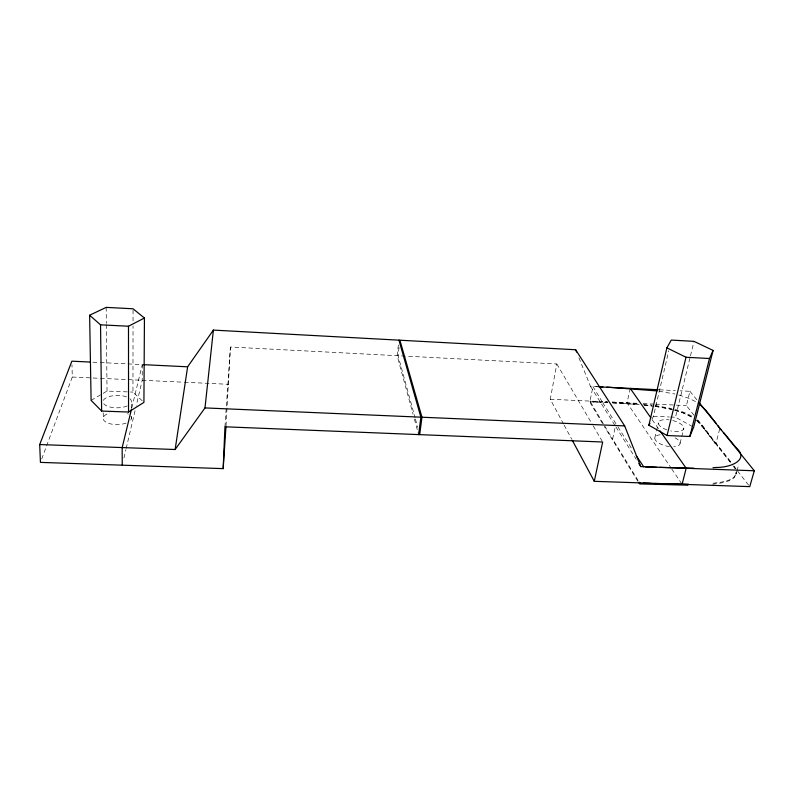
<?xml version="1.0" encoding="UTF-8"?>
<svg xmlns="http://www.w3.org/2000/svg" width="794" height="794" viewBox="0 0 794 794"><rect width="100%" height="100%" fill="white"/><g stroke="black" fill="none" stroke-linecap="round" stroke-linejoin="round"><path stroke-width="0.6" stroke-dasharray="3.97 2.98" d="M131.357 418.746L131.357 416.384M131.367 408.086L131.367 402.161M142.235 400.811L132.955 392.107L133.035 325.937M133.045 321.044L133.055 308.787M100.292 362.55L142.295 364.605L142.205 380.286L136.3 405.397M226.022 425.862L230.429 347.028L404.563 356.069M224.95 426.795L230.429 347.028M398.389 344.933L397.139 355.682L413.079 414.269M399.045 347.375L398.072 355.732L415.103 417.902M736.713 471.805L736.028 474.068L735.899 471.487M736.028 474.068L736.286 471.487M563.581 424.085L550.262 399.253L556.842 363.98L405.456 356.119M603.361 423.807L589.972 401.079L592.999 386.45M638.108 480.519L612.621 439.082L615.697 424.919M630.238 388.385L627.052 402.826L671.089 468.013M651.934 419.262L653.452 416.264L668.766 350.789M123.924 457.999L125.889 449.632M126.177 448.441L135.178 410.18M654.802 437.99L656.181 432.174M656.459 431.003L658.385 422.855M131.794 407.888L142.295 364.605M692.596 426.586L675.486 417.247L690.175 357.022M690.472 355.811L693.996 341.36M694.045 415.341L686.413 405.585L689.946 391.293L680.19 390.817M680.071 443.35L683.842 428.184M717.865 445.682L716.426 444.054A7.543 3.057 14.6 0 1 715.98 443.489L719.85 428.224M737.021 470.683L738.886 463.964M41.725 458.922L72.284 377.031L71.976 364.833M91.102 400.375L107.031 391.075L129.253 391.958M712.615 484.211L722.48 482.762L729.617 480.618L734.103 477.76L736.068 474.117L733.825 477.383L729.18 480.023L722.193 481.988L712.625 483.348M130.484 392.008L132.955 392.107M594.924 401.238L597.951 401.377M593.247 401.972L602.09 402.379M653.452 416.264L669.372 416.979M670.593 417.029L675.486 417.247M590.021 401.01L590.686 401.039M592.939 386.509L602.021 401.546L607.4 401.814M72.284 377.031L99.27 378.291M100.501 378.341L183.027 382.182M184.268 382.242L228.801 384.306M550.262 399.253L607.231 401.903M612.184 402.131L638.178 403.342M643.13 403.57L654.256 404.086M655.497 404.146L686.413 405.585M604.968 402.508L607.38 402.627M590.289 401.843L590.716 403.689L603.817 425.703M607.857 402.647L589.307 401.794M92.878 362.193L99.061 362.491M578.915 357.776L590.538 386.45L597.763 386.797M659.477 389.804L675.317 390.579M595.867 386.589L597.475 386.668M612.382 402.062L638.217 403.729M612.521 402.876L638.575 404.573M612.74 402.895L621.444 403.362M621.97 403.392L630.089 403.918M630.545 403.948L639.239 404.652M643.13 404.176L652.053 405.148M644.113 405.089L652.102 405.982M643.964 405.079L654.107 406.27M655.02 405.536L671.893 408.582M655.07 406.369L669.094 408.791M655.219 406.389L662.067 407.441M659.02 391.194L674.9 394.032M662.216 407.471L672.478 409.575M669.253 408.831L671.932 409.436M678.85 395.015L688.795 398.251L696.725 402.171M674.88 409.337L685.133 412.711L693.231 416.83M674.92 410.2L681.659 412.265M674.572 410.151L684.577 413.366L692.745 417.465M681.728 412.294L692.418 417.346M696.586 420.344L701.618 425.574M696.755 420.354L704.903 429.812M697.301 419.847L701.827 424.76M715.89 443.33L715.672 443.082A7.533 3.047 14.6 0 1 715.235 442.526L714.292 441.127M715.642 444.124L714.124 442.04L715.017 443.36A7.523 3.047 14.6 0 0 715.444 443.915L715.761 444.322A7.543 3.057 14.6 0 0 716.208 444.888L717.508 446.357M719.503 447.647L731.473 462.654M719.384 448.61L731.244 463.507M689.946 391.293L697.698 400.871M697.857 420.224L732.971 465.145M733.735 466.118L736.792 470.028M737.557 471.001L749.764 486.623M702.005 424.988L712.049 438.07M701.767 425.763L702.71 426.983M703.504 428.006L707.514 433.206M705.529 430.616L709.33 435.588M707.782 433.554L711.771 438.814M709.568 435.896L710.967 437.752M711.146 437.98L712.883 440.323M712.704 440.075L713.895 441.722M652.192 419.728L658.563 428.829M733.537 466.495L734.748 468.48M671.774 469.036L682.096 484.31M631.22 447.846L617.931 426.854M637.9 481.412L604.462 426.755M615.955 423.738L602.021 401.546M590.538 386.45L615.33 426.011M615.985 427.053L636.212 459.319M734.311 466.455L735.403 468.48M604.631 425.921L612.621 439.082M556.842 363.98L592.632 424.899M593.257 425.971L602.051 440.938M564.167 425.167L571.69 439.201M415.431 419.093L417.723 427.46M414.379 419.053L418.607 434.596M103.24 412.84L103.299 417.604M106.178 307.377L106.346 323.376M106.356 324.607L107.031 391.075M130.931 416.393A14.133 6.332 -0.9 0 1 129.819 421.038M126.157 423.073A14.133 6.332 -0.9 0 1 105.771 422.051A14.133 6.332 -0.9 0 1 109.86 412.949M127.397 413.684A14.133 6.332 -0.9 0 1 128.35 414.15M129.908 398.717A14.232 6.193 -0.6 0 1 129.819 404.404M127.229 405.942A14.232 6.193 -0.6 0 1 112.738 407.55A14.232 6.193 -0.6 0 1 103.141 402.667M103.319 400.394A14.232 6.193 -0.6 0 1 113.304 395.7A14.232 6.193 -0.6 0 1 127.377 397.199M672.746 420.542A13.022 5.29 13.3 0 1 683.803 428.502A13.022 5.29 13.3 0 1 670.682 430.904M666.841 429.842A13.022 5.29 13.3 0 1 658.424 422.607A13.022 5.29 13.3 0 1 669.044 419.837M674.999 437.782A12.942 5.409 13.6 0 1 673.808 446.764M669.441 446.595A12.942 5.409 13.6 0 1 655.516 440.233A12.942 5.409 13.6 0 1 661.134 434.685"/><path stroke-width="1.19" d="M144.439 318.037L143.922 402.389L128.549 412.046L101.632 411.054L91.102 400.375L89.623 315.228L106.178 307.377L133.055 308.787L144.439 318.037L128.489 326.225L100.54 324.835L89.623 315.228M90.417 362.074L71.887 361.171L39.7 444.551L40.434 462.386L223.174 468.629L224.95 426.795L602.676 442.01L594.279 481.313L749.764 486.623L754.3 470.773L699.246 402.786M223.174 468.629L225.943 427.083M39.7 444.551L175.127 449.513L204.991 407.918L213.378 330.096L575.65 349.747L624.67 425.912L640.778 466.604L754.3 470.773M418.607 434.596L420.87 417.178L398.945 340.16M419.698 434.636L421.961 417.217L399.888 340.209M175.127 449.513L187.632 366.808L213.378 330.096M648.887 425.247L666.891 347.861L671.267 340.07L693.996 341.36L713.091 350.422L693.668 427.172L689.817 436.472L667.059 435.519L648.887 425.247L649.899 423.252M131.506 409.099L122.167 447.578L122.236 465.175M667.059 435.519L686.006 357.25L666.891 347.861M689.817 436.472L709.489 358.521L713.091 350.422M682.096 484.31L686.175 468.271L659.973 430.854M716.148 467.468L715.156 467.547M716.228 467.458C731.294 467.587 749.873 459.587 735.919 447.469M715.007 467.557L714.461 467.597M713.766 467.646L712.992 467.706M688.547 484.271L654.554 483.526M687.902 485.164L639.736 483.913L639.061 483.159M693.936 468.222L659.506 467.408M643.388 483.129L651.189 483.407M645.373 466.882L656.717 467.309M204.991 407.918L624.67 425.912M606.904 387.125L657.045 390.926M143.516 364.664L187.632 366.808M598.964 386.857L658.266 389.745M599.073 386.747L602.954 386.926M686.006 357.25L709.489 358.521M643.745 466.822L636.222 455.687M639.944 483.01L639.269 482.266M699.107 403.759L705.717 410.21M721.567 430.209L720.466 429.008A7.593 2.978 14.3 0 1 719.969 428.423L719.701 428.065A7.583 2.978 14.3 0 1 719.215 427.47L718.084 425.862M723.483 432.412L735.71 447.211M705.806 410.319L716.069 423.222M630.238 388.385L650.772 417.713M638.823 463.488L640.778 466.604M572.276 440.283L594.279 481.313M575.65 349.747L576.583 352.04M100.54 324.835L101.632 411.054M128.489 326.225L128.549 412.046"/></g></svg>
